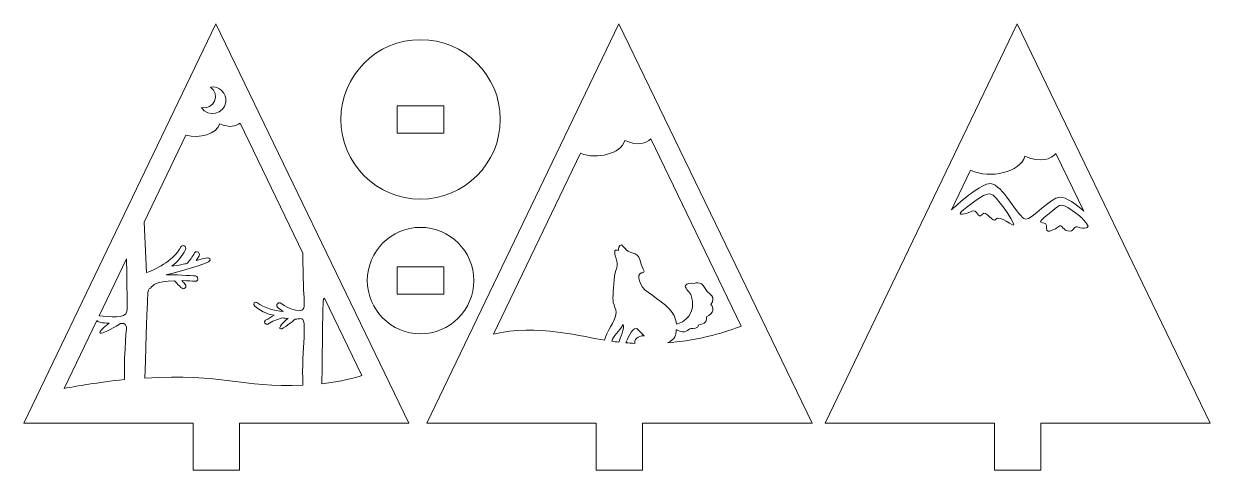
# Model space of a CAD drawing. Header units: inches. Extents: x 0.2 to 15.5, y 0.1 to 5.8.
import ezdxf

# ---------------------------------------------------------------- set-up
doc = ezdxf.new("R2010")
doc.units = ezdxf.units.IN
doc.header["$MEASUREMENT"] = 0
doc.layers.add('_U+0421_U+043B_U+043E_U+0439 1', color=7, linetype='Continuous')

msp = doc.modelspace()

# ---------------------------------------------------------------- linework, layer by layer
at = {"layer": '_U+0421_U+043B_U+043E_U+0439 1', "color": 1, "lineweight": 9, "true_color": 0xff0000}
for points in [[(2.645, 5.846), (0.158, 0.67), (2.351, 0.67), (2.351, 0.062), (2.952, 0.062), (2.952, 0.67), (5.146, 0.67), (2.645, 5.846)], [(7.867, 5.846), (5.38, 0.67), (7.573, 0.67), (7.573, 0.062), (8.174, 0.062), (8.174, 0.67), (10.368, 0.67), (7.867, 5.846)], [(13.025, 5.846), (10.538, 0.67), (12.731, 0.67), (12.731, 0.062), (13.332, 0.062), (13.332, 0.67), (15.526, 0.67), (13.025, 5.846)], [(5.598, 4.429), (4.996, 4.429), (4.996, 4.784), (5.598, 4.784), (5.598, 4.429), (5.598, 4.429)], [(5.598, 2.341), (4.996, 2.341), (4.996, 2.696), (5.598, 2.696), (5.598, 2.341), (5.598, 2.341)]]:
    msp.add_lwpolyline(points, dxfattribs=at)
for points, knots in [([(5.297, 5.639), (4.727, 5.639), (4.265, 5.177), (4.265, 4.607), (4.265, 4.036), (4.727, 3.574), (5.297, 3.574), (5.868, 3.574), (6.33, 4.036), (6.33, 4.607), (6.33, 5.177), (5.868, 5.639), (5.297, 5.639)], [0, 0, 0, 0, 1, 1, 1, 2, 2, 2, 3, 3, 3, 4, 4, 4, 4]), ([(2.575, 5.026), (2.692, 5.045), (2.793, 4.945), (2.775, 4.828), (2.75, 4.672), (2.546, 4.628), (2.459, 4.759), (2.619, 4.721), (2.711, 4.935), (2.575, 5.026)], [0, 0, 0, 0, 1, 1, 1, 2, 2, 2, 3, 3, 3, 3]), ([(2.696, 4.549), (2.827, 4.493), (2.908, 4.516), (2.959, 4.558), (2.959, 4.558), (3.773, 2.874), (3.773, 2.874), (3.773, 2.186), (3.828, 2.168), (3.746, 2.13), (3.542, 2.13), (3.48, 2.278), (3.443, 2.218), (3.417, 2.191), (3.451, 2.166), (3.52, 2.117), (3.397, 2.126), (3.279, 2.162), (3.178, 2.236), (3.154, 2.254), (3.116, 2.216), (3.15, 2.188), (3.259, 2.1), (3.336, 2.081), (3.4, 2.069), (3.363, 2.047), (3.327, 2.026), (3.291, 2.004), (3.26, 1.986), (3.288, 1.938), (3.318, 1.956), (3.377, 1.99), (3.44, 2.016), (3.505, 2.034), (3.531, 2.031), (3.56, 2.029), (3.581, 2.029), (3.538, 1.993), (3.432, 1.901), (3.488, 1.892), (3.516, 1.888), (3.641, 1.991), (3.675, 2.017), (3.685, 2.016), (3.735, 2.026), (3.741, 2.027), (3.848, 2.038), (3.75, 1.644), (3.774, 1.164), (2.965, 1.128), (2.744, 1.316), (1.726, 1.256), (1.771, 2.495), (1.751, 2.377), (1.798, 2.422), (1.839, 2.461), (1.856, 2.506), (2.112, 2.516), (2.183, 2.44), (2.216, 2.391), (2.248, 2.424), (2.277, 2.455), (2.241, 2.48), (2.205, 2.518), (2.383, 2.517), (2.391, 2.498), (2.407, 2.522), (2.421, 2.541), (2.411, 2.576), (2.381, 2.579), (2.324, 2.584), (2.1, 2.596), (2.001, 2.592), (2.041, 2.602), (2.573, 2.738), (2.572, 2.781), (2.571, 2.841), (2.481, 2.801), (2.39, 2.778), (2.434, 2.842), (2.437, 2.852), (2.432, 2.868), (2.424, 2.897), (2.384, 2.9), (2.37, 2.876), (2.341, 2.826), (2.308, 2.78), (2.278, 2.744), (2.252, 2.735), (2.282, 2.741), (2.076, 2.704), (2.149, 2.762), (2.21, 2.835), (2.252, 2.92), (2.275, 2.966), (2.21, 2.99), (2.192, 2.955), (2.115, 2.798), (1.903, 2.677), (1.747, 2.622), (1.747, 2.622), (1.718, 3.274), (1.718, 3.274), (1.718, 3.274), (2.259, 4.402), (2.259, 4.402), (2.436, 4.353), (2.655, 4.419), (2.696, 4.549)], [0, 0, 0, 0, 1, 1, 1, 2, 2, 2, 3, 3, 3, 4, 4, 4, 5, 5, 5, 6, 6, 6, 7, 7, 7, 8, 8, 8, 9, 9, 9, 10, 10, 10, 11, 11, 11, 12, 12, 12, 13, 13, 13, 14, 14, 14, 15, 15, 15, 16, 16, 16, 17, 17, 17, 18, 18, 18, 19, 19, 19, 20, 20, 20, 21, 21, 21, 22, 22, 22, 23, 23, 23, 24, 24, 24, 25, 25, 25, 26, 26, 26, 27, 27, 27, 28, 28, 28, 29, 29, 29, 30, 30, 30, 31, 31, 31, 32, 32, 32, 33, 33, 33, 34, 34, 34, 35, 35, 35, 36, 36, 36, 36]), ([(7.944, 4.332), (8.116, 4.258), (8.219, 4.297), (8.279, 4.355), (8.279, 4.355), (9.451, 1.929), (9.451, 1.929), (9.275, 1.859), (8.936, 1.748), (8.497, 1.713), (8.596, 1.76), (8.61, 1.811), (8.608, 1.88), (8.614, 1.879), (8.62, 1.878), (8.626, 1.877), (8.734, 1.812), (8.755, 1.897), (8.804, 1.896), (8.831, 1.895), (8.892, 1.893), (8.9, 1.947), (8.98, 1.95), (9.013, 2.003), (9, 2.05), (9.099, 2.09), (9.099, 2.174), (9.056, 2.21), (9.135, 2.304), (9.031, 2.351), (9.009, 2.378), (8.984, 2.41), (8.971, 2.452), (8.935, 2.476), (8.907, 2.494), (8.868, 2.498), (8.84, 2.479), (8.792, 2.491), (8.747, 2.481), (8.73, 2.457), (8.711, 2.432), (8.772, 2.379), (8.799, 2.339), (8.886, 2.091), (8.7, 1.968), (8.611, 1.955), (8.591, 2.087), (8.566, 2.145), (8.249, 2.363), (8.128, 2.436), (8.091, 2.606), (8.158, 2.619), (8.171, 2.621), (8.213, 2.618), (8.182, 2.667), (8.131, 2.744), (8.158, 2.858), (8.04, 2.877), (7.96, 2.89), (7.916, 2.977), (7.899, 2.98), (7.866, 2.986), (7.859, 2.921), (7.861, 2.908), (7.849, 2.911), (7.836, 2.915), (7.823, 2.914), (7.81, 2.912), (7.809, 2.858), (7.818, 2.841), (7.828, 2.821), (7.847, 2.743), (7.846, 2.722), (7.84, 2.655), (7.815, 2.643), (7.809, 2.576), (7.8, 2.453), (7.783, 2.279), (7.793, 2.235), (7.803, 2.192), (7.832, 2.152), (7.83, 2.107), (7.825, 1.976), (7.695, 1.855), (7.682, 1.746), (7.452, 1.781), (6.773, 1.967), (6.243, 1.825), (6.243, 1.825), (7.368, 4.167), (7.368, 4.167), (7.59, 4.082), (7.891, 4.162), (7.944, 4.332)], [0, 0, 0, 0, 1, 1, 1, 2, 2, 2, 3, 3, 3, 4, 4, 4, 5, 5, 5, 6, 6, 6, 7, 7, 7, 8, 8, 8, 9, 9, 9, 10, 10, 10, 11, 11, 11, 12, 12, 12, 13, 13, 13, 14, 14, 14, 15, 15, 15, 16, 16, 16, 17, 17, 17, 18, 18, 18, 19, 19, 19, 20, 20, 20, 21, 21, 21, 22, 22, 22, 23, 23, 23, 24, 24, 24, 25, 25, 25, 26, 26, 26, 27, 27, 27, 28, 28, 28, 29, 29, 29, 30, 30, 30, 31, 31, 31, 31]), ([(13.126, 4.129), (13.338, 4.038), (13.46, 4.092), (13.528, 4.165), (13.528, 4.165), (13.889, 3.419), (13.889, 3.419), (13.794, 3.503), (13.662, 3.602), (13.572, 3.6), (13.46, 3.597), (13.218, 3.305), (13.131, 3.314), (13.044, 3.324), (12.837, 3.769), (12.678, 3.774), (12.563, 3.777), (12.306, 3.556), (12.175, 3.435), (12.175, 3.435), (12.421, 3.949), (12.421, 3.949), (12.683, 3.829), (13.062, 3.922), (13.126, 4.129)], [0, 0, 0, 0, 1, 1, 1, 2, 2, 2, 3, 3, 3, 4, 4, 4, 5, 5, 5, 6, 6, 6, 7, 7, 7, 8, 8, 8, 8]), ([(12.336, 3.44), (12.336, 3.44), (12.598, 3.66), (12.677, 3.643), (12.756, 3.626), (12.974, 3.291), (12.984, 3.245), (12.994, 3.198), (12.786, 3.38), (12.751, 3.313), (12.717, 3.245), (12.625, 3.448), (12.57, 3.376), (12.514, 3.304), (12.509, 3.452), (12.44, 3.418), (12.371, 3.385), (12.202, 3.336), (12.336, 3.44)], [0, 0, 0, 0, 1, 1, 1, 2, 2, 2, 3, 3, 3, 4, 4, 4, 5, 5, 5, 6, 6, 6, 6]), ([(13.327, 3.282), (13.355, 3.329), (13.432, 3.38), (13.483, 3.423), (13.586, 3.51), (13.589, 3.542), (13.814, 3.37), (13.865, 3.332), (13.903, 3.292), (13.938, 3.237), (13.96, 3.203), (13.907, 3.181), (13.803, 3.213), (13.753, 3.228), (13.765, 3.161), (13.711, 3.159), (13.612, 3.157), (13.609, 3.259), (13.564, 3.219), (13.542, 3.198), (13.463, 3.154), (13.428, 3.157), (13.393, 3.159), (13.419, 3.232), (13.393, 3.26), (13.381, 3.266), (13.318, 3.269), (13.327, 3.282)], [0, 0, 0, 0, 1, 1, 1, 2, 2, 2, 3, 3, 3, 4, 4, 4, 5, 5, 5, 6, 6, 6, 7, 7, 7, 8, 8, 8, 9, 9, 9, 9]), ([(5.297, 3.208), (4.917, 3.208), (4.608, 2.899), (4.608, 2.519), (4.608, 2.138), (4.917, 1.829), (5.297, 1.829), (5.678, 1.829), (5.987, 2.138), (5.987, 2.519), (5.987, 2.899), (5.678, 3.208), (5.297, 3.208)], [0, 0, 0, 0, 1, 1, 1, 2, 2, 2, 3, 3, 3, 4, 4, 4, 4]), ([(1.495, 2.117), (1.472, 2.018), (1.273, 2.052), (1.134, 2.061), (1.134, 2.061), (1.49, 2.802), (1.49, 2.802), (1.491, 2.718), (1.501, 2.169), (1.495, 2.117)], [0, 0, 0, 0, 1, 1, 1, 2, 2, 2, 3, 3, 3, 3]), ([(4.019, 1.182), (4.037, 2.353), (4.026, 2.258), (4.055, 2.29), (4.055, 2.29), (4.538, 1.29), (4.538, 1.29), (4.449, 1.259), (4.275, 1.211), (4.019, 1.182)], [0, 0, 0, 0, 1, 1, 1, 2, 2, 2, 3, 3, 3, 3]), ([(1.264, 1.967), (1.213, 1.929), (1.12, 1.856), (1.149, 1.839), (1.175, 1.823), (1.373, 1.935), (1.411, 1.961), (1.455, 1.957), (1.46, 1.979), (1.488, 1.919), (1.49, 1.916), (1.491, 1.916), (1.491, 1.916), (1.484, 1.894), (1.45, 1.401), (1.465, 1.236), (1.112, 1.202), (0.836, 1.148), (0.683, 1.122), (0.683, 1.122), (1.105, 2), (1.105, 2), (1.122, 1.972), (1.232, 1.968), (1.264, 1.967)], [0, 0, 0, 0, 1, 1, 1, 2, 2, 2, 3, 3, 3, 4, 4, 4, 5, 5, 5, 6, 6, 6, 7, 7, 7, 8, 8, 8, 8]), ([(7.864, 1.721), (7.847, 1.723), (7.793, 1.731), (7.776, 1.733), (7.785, 1.804), (7.874, 1.854), (7.922, 1.95), (7.943, 1.902), (7.883, 1.774), (7.864, 1.721)], [0, 0, 0, 0, 1, 1, 1, 2, 2, 2, 3, 3, 3, 3]), ([(8.071, 1.705), (8.033, 1.707), (7.995, 1.71), (7.956, 1.713), (7.983, 1.75), (8.017, 1.9), (8.098, 1.898), (8.103, 1.898), (8.15, 1.85), (8.192, 1.801), (8.161, 1.809), (8.063, 1.787), (8.071, 1.705)], [0, 0, 0, 0, 1, 1, 1, 2, 2, 2, 3, 3, 3, 4, 4, 4, 4])]:
    msp.add_open_spline(points, degree=3, knots=knots, dxfattribs=at)

doc.saveas('drawing.dxf')
